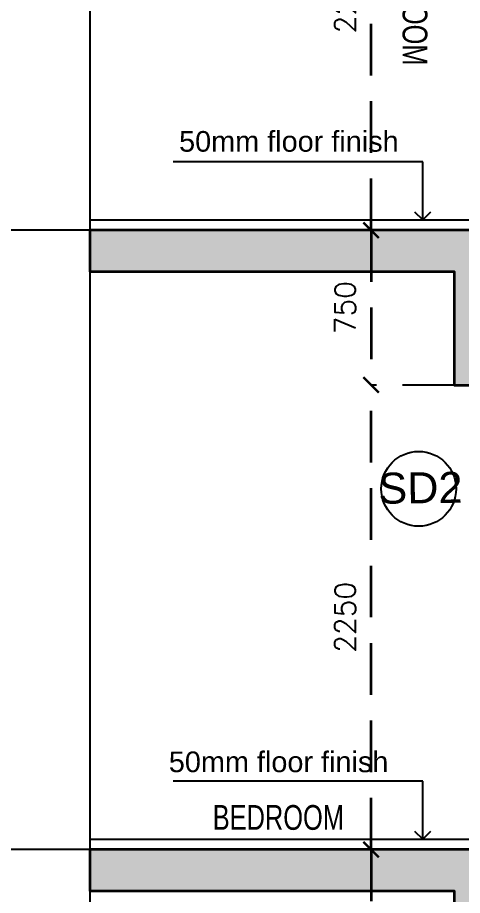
# Model space of a CAD drawing. Header units: millimetres. Extents: x 1066295 to 1300022, y -5734212 to -5454663.
# Drawn here: x 1138805 to 1140959, y -5541216 to -5536963 of the extents above; entities that cross this region are included whole.
import ezdxf
from ezdxf.enums import TextEntityAlignment as Align

# ---------------------------------------------------------------- set-up
doc = ezdxf.new("R2010")
doc.units = ezdxf.units.MM
doc.header["$LTSCALE"] = 1000
doc.header["$MEASUREMENT"] = 0
for name, pattern in [('AUDIT_D_120904163729-0', [0]), ('T9_PROFILE SECTIONS$0$AUDIT_D_120904163729-0', [0]), ('T9_PROFILE SECTIONS$0$HIDDEN', [0.375, 0.25, -0.125]), ('T9_PROFILE SECTIONS$0$HIDDEN2', [0.1875, 0.125, -0.0625]), ('T9_PROFILE SECTIONS$0$T10(T7 IS SIMILAR BUT MIRROR) - DIMENSION & TEXTING$0$HIDDEN', [0.375, 0.25, -0.125])]:
    doc.linetypes.add(name, pattern=pattern)
doc.layers.get('0').update_dxf_attribs({"linetype": 'AUDIT_D_120904163729-0'})
for name, color, linetype, lineweight in [('T9_PROFILE SECTIONS$0$A-DIMENSION', 2, 'Continuous', 35), ('T9_PROFILE SECTIONS$0$A-SLAB', 3, 'Continuous', 35), ('T9_PROFILE SECTIONS$0$a-Text', 4, 'Continuous', 0), ('T9_PROFILE SECTIONS$0$R0-18-10-2014-T1-1st Podium Floor Plan$0$Text', 7, 'Continuous', 0)]:
    doc.layers.add(name, color=color, linetype=linetype, lineweight=lineweight)
for name, color, linetype in [('T9_PROFILE SECTIONS$0$F.F.L', 36, 'Continuous'), ('T9_PROFILE SECTIONS$0$HATCH 150', 8, 'Continuous'), ('T9_PROFILE SECTIONS$0$Leader', 2, 'T9_PROFILE SECTIONS$0$AUDIT_D_120904163729-0'), ('T9_PROFILE SECTIONS$0$LEVEL', 7, 'Continuous'), ('T9_PROFILE SECTIONS$0$T10(T7 IS SIMILAR BUT MIRROR) - DIMENSION & TEXTING$0$A-DIMENSIONS', 2, 'T9_PROFILE SECTIONS$0$T10(T7 IS SIMILAR BUT MIRROR) - DIMENSION & TEXTING$0$HIDDEN'), ('T9_PROFILE SECTIONS$0$TEXT ROOM', 7, 'Continuous'), ('T9_PROFILE SECTIONS$0$TYPICAL UNITS$0$a-door-no', 104, 'Continuous')]:
    doc.layers.add(name, color=color, linetype=linetype)
doc.styles.add('T9_PROFILE SECTIONS$0$ARIAL ARROW', font='arial.ttf')
doc.styles.add('T9_PROFILE SECTIONS$0$Romans 1', font='romans.shx', dxfattribs={"height": 100})
doc.styles.add('T9_PROFILE SECTIONS$0$RSP_TXT 500', font='swisscl.ttf', dxfattribs={"height": 250})
doc.styles.add('T9_PROFILE SECTIONS$0$TYPICAL UNITS$0$LODHA STANDERD', font='sanss___.ttf')
doc.dimstyles.new('T9_PROFILE SECTIONS$0$ALPINE S', dxfattribs={"dimscale": 0, "dimtxt": 100, "dimasz": 75, "dimexe": 0, "dimexo": 0, "dimgap": 75, "dimtad": 1, "dimdec": 0, "dimzin": 0, "dimdsep": 46, "dimtxsty": 'T9_PROFILE SECTIONS$0$Romans 1', "dimblk": 'T9_PROFILE SECTIONS$0$_ArchTick', "dimcen": 0.09, "dimclrd": 256, "dimclre": 256, "dimclrt": 7, "dimadec": 0, "dimazin": 0, "dimtfac": 1, "dimtdec": 0, "dimtofl": 0, "dimtmove": 1, "dimatfit": 0, "dimldrblk": 'T9_PROFILE SECTIONS$0$_Open90', "dimfxl": 1, "dimtolj": 1, "dimtzin": 0, "dimarcsym": 0})

# ---------------------------------------------------------------- blocks, each defined once
blk = doc.blocks.new('T9_PROFILE SECTIONS$0$_ArchTick')
at = {"color": 0, "linetype": 'ByBlock', "const_width": 0.15}
blk.add_lwpolyline([(-0.5, -0.5), (0.5, 0.5)], dxfattribs=at)
blk = doc.blocks.new('*D705')
at = {"layer": 'T9_PROFILE SECTIONS$0$A-DIMENSION', "linetype": 'T9_PROFILE SECTIONS$0$HIDDEN', "lineweight": -2, "transparency": 16777216}
for p, q in [((1142663.9, -5538595.1), (1142262.2, -5538595.1)), ((1142663.9, -5539345.1), (1142262.2, -5539345.1))]:
    blk.add_line(p, q, dxfattribs=at)
at = {"layer": 'T9_PROFILE SECTIONS$0$A-DIMENSION', "linetype": 'T9_PROFILE SECTIONS$0$HIDDEN', "transparency": 16777216}
blk.add_line((1142262.2, -5538595.1), (1142262.2, -5539345.1), dxfattribs=at)
at = {"layer": 'T9_PROFILE SECTIONS$0$A-DIMENSION', "linetype": 'ByBlock', "transparency": 16777216, "xscale": 75, "yscale": 75, "zscale": 75}
for p, rotation in [((1142262.2, -5538595.1), 90), ((1142262.2, -5539345.1), 270)]:
    blk.add_blockref('T9_PROFILE SECTIONS$0$_ArchTick', p, dxfattribs=dict(at, rotation=rotation))
at = {"layer": 'T9_PROFILE SECTIONS$0$A-DIMENSION', "color": 7, "linetype": 'ByBlock', "transparency": 16777216, "insert": (1142137.2, -5538970.1), "char_height": 100, "attachment_point": 5, "rotation": 90, "style": 'T9_PROFILE SECTIONS$0$Romans 1'}
blk.add_mtext('\\A1;750', dxfattribs=at)
blk = doc.blocks.new('T9_PROFILE SECTIONS$0$_Open90')
at = {"color": 0, "linetype": 'ByBlock', "lineweight": -2}
for p, q in [((0, 0), (-1, 0)), ((-0.5, 0.5), (0, 0)), ((0, 0), (-0.5, -0.5))]:
    blk.add_line(p, q, dxfattribs=at)
blk = doc.blocks.new('*D706')
at = {"layer": 'T9_PROFILE SECTIONS$0$A-DIMENSION', "linetype": 'T9_PROFILE SECTIONS$0$HIDDEN', "lineweight": -2, "transparency": 16777216}
for p, q in [((1142663.9, -5536345.1), (1142262.2, -5536345.1)), ((1142663.9, -5538595.1), (1142262.2, -5538595.1))]:
    blk.add_line(p, q, dxfattribs=at)
at = {"layer": 'T9_PROFILE SECTIONS$0$A-DIMENSION', "linetype": 'T9_PROFILE SECTIONS$0$HIDDEN', "transparency": 16777216}
blk.add_line((1142262.2, -5538595.1), (1142262.2, -5536345.1), dxfattribs=at)
at = {"layer": 'T9_PROFILE SECTIONS$0$A-DIMENSION', "linetype": 'ByBlock', "transparency": 16777216, "xscale": 75, "yscale": 75, "zscale": 75}
for p, rotation in [((1142262.2, -5536345.1), 90), ((1142262.2, -5538595.1), 270)]:
    blk.add_blockref('T9_PROFILE SECTIONS$0$_ArchTick', p, dxfattribs=dict(at, rotation=rotation))
at = {"layer": 'T9_PROFILE SECTIONS$0$A-DIMENSION', "color": 7, "linetype": 'ByBlock', "transparency": 16777216, "insert": (1142137.2, -5537470.1), "char_height": 100, "attachment_point": 5, "rotation": 90, "style": 'T9_PROFILE SECTIONS$0$Romans 1'}
blk.add_mtext('\\A1;2250', dxfattribs=at)
blk = doc.blocks.new('T9_PROFILE SECTIONS$0$TYPICAL UNITS$0$B-flat-33')
at = {"layer": 'T9_PROFILE SECTIONS$0$TYPICAL UNITS$0$a-door-no'}
blk.add_ellipse((14107.6, 1401.5), major_axis=(0, -181), ratio=0.999989, dxfattribs=at)
at = {"layer": 'T9_PROFILE SECTIONS$0$TYPICAL UNITS$0$a-door-no', "style": 'T9_PROFILE SECTIONS$0$TYPICAL UNITS$0$LODHA STANDERD', "oblique": 0, "width": 0.999989}
blk.add_attdef('OP1', text='', height=150, rotation=0.7592, dxfattribs=at).set_placement((14117, 1331.6), align=Align.CENTER)
blk = doc.blocks.new('*D249')
at = {"layer": 'T9_PROFILE SECTIONS$0$A-DIMENSION', "linetype": 'T9_PROFILE SECTIONS$0$HIDDEN', "lineweight": -2, "transparency": 16777216}
for p, q in [((-51353.9, 283661.7), (-51755.7, 283661.7)), ((-51353.9, 282911.7), (-51755.7, 282911.7))]:
    blk.add_line(p, q, dxfattribs=at)
at = {"layer": 'T9_PROFILE SECTIONS$0$A-DIMENSION', "linetype": 'T9_PROFILE SECTIONS$0$HIDDEN', "transparency": 16777216}
blk.add_line((-51755.7, 283661.7), (-51755.7, 282911.7), dxfattribs=at)
at = {"layer": 'T9_PROFILE SECTIONS$0$A-DIMENSION', "linetype": 'ByBlock', "transparency": 16777216, "xscale": 75, "yscale": 75, "zscale": 75}
for p, rotation in [((-51755.7, 283661.7), 90), ((-51755.7, 282911.7), 270)]:
    blk.add_blockref('T9_PROFILE SECTIONS$0$_ArchTick', p, dxfattribs=dict(at, rotation=rotation))
at = {"layer": 'T9_PROFILE SECTIONS$0$A-DIMENSION', "color": 7, "linetype": 'ByBlock', "transparency": 16777216, "insert": (-51880.7, 283286.7), "char_height": 100, "attachment_point": 5, "rotation": 90, "style": 'T9_PROFILE SECTIONS$0$Romans 1'}
blk.add_mtext('\\A1;750', dxfattribs=at)
blk = doc.blocks.new('*D250')
at = {"layer": 'T9_PROFILE SECTIONS$0$A-DIMENSION', "linetype": 'T9_PROFILE SECTIONS$0$HIDDEN', "lineweight": -2, "transparency": 16777216}
for p, q in [((-51353.9, 285911.7), (-51755.7, 285911.7)), ((-51353.9, 283661.7), (-51755.7, 283661.7))]:
    blk.add_line(p, q, dxfattribs=at)
at = {"layer": 'T9_PROFILE SECTIONS$0$A-DIMENSION', "linetype": 'T9_PROFILE SECTIONS$0$HIDDEN', "transparency": 16777216}
blk.add_line((-51755.7, 283661.7), (-51755.7, 285911.7), dxfattribs=at)
at = {"layer": 'T9_PROFILE SECTIONS$0$A-DIMENSION', "linetype": 'ByBlock', "transparency": 16777216, "xscale": 75, "yscale": 75, "zscale": 75}
for p, rotation in [((-51755.7, 285911.7), 90), ((-51755.7, 283661.7), 270)]:
    blk.add_blockref('T9_PROFILE SECTIONS$0$_ArchTick', p, dxfattribs=dict(at, rotation=rotation))
at = {"layer": 'T9_PROFILE SECTIONS$0$A-DIMENSION', "color": 7, "linetype": 'ByBlock', "transparency": 16777216, "insert": (-51880.7, 284786.7), "char_height": 100, "attachment_point": 5, "rotation": 90, "style": 'T9_PROFILE SECTIONS$0$Romans 1'}
blk.add_mtext('\\A1;2250', dxfattribs=at)
blk = doc.blocks.new('T9_PROFILE SECTIONS$0$grn')
at = {"layer": 'T9_PROFILE SECTIONS$0$HATCH 150'}
h = blk.add_hatch(color=8, dxfattribs=at)
h.dxf.hatch_style = 1
h.paths.add_polyline_path([(-49653.9, 283811.7), (-49653.9, 283661.7), (-49653.9, 283511.7), (-51153.9, 283511.7), (-51153.9, 283661.7), (-53117.3, 283661.7), (-53117.3, 283461.7), (-51353.9, 283461.7), (-51353.9, 282911.7), (-51153.9, 282911.7), (-51153.9, 283311.7), (-49653.9, 283311.7), (-49653.9, 282911.7), (-49493.9, 282911.7), (-49493.9, 283811.7)])
at = {"layer": 'T9_PROFILE SECTIONS$0$A-SLAB', "linetype": 'ByBlock'}
blk.add_lwpolyline([(-49653.9, 283811.7), (-49653.9, 283661.7), (-49653.9, 283511.7), (-51153.9, 283511.7), (-51153.9, 283661.7), (-53117.3, 283661.7), (-53117.3, 283461.7), (-51353.9, 283461.7), (-51353.9, 282911.7), (-51153.9, 282911.7), (-51153.9, 283311.7), (-49653.9, 283311.7), (-49653.9, 282911.7), (-49493.9, 282911.7), (-49493.9, 283811.7)], close=True, dxfattribs=at)
at = {"layer": 'T9_PROFILE SECTIONS$0$F.F.L', "linetype": 'Continuous', "ltscale": 0.1}
blk.add_lwpolyline([(-53117.3, 283711.7), (-51153.9, 283711.7), (-51153.9, 283701.7), (-49653.9, 283701.7)], dxfattribs=at)
at = {"layer": 'T9_PROFILE SECTIONS$0$a-Text', "insert": (-51483.1, 284459.4), "char_height": 120, "attachment_point": 3, "rotation": 270, "style": 'T9_PROFILE SECTIONS$0$RSP_TXT 500'}
blk.add_mtext_dynamic_manual_height_columns('BEDROOM', width=1106.248, gutter_width=500, heights=[0], dxfattribs=at)
at = {"layer": 'T9_PROFILE SECTIONS$0$R0-18-10-2014-T1-1st Podium Floor Plan$0$Text', "insert": (-51622.2, 284142), "char_height": 100, "width": 1133.401, "attachment_point": 3, "style": 'T9_PROFILE SECTIONS$0$ARIAL ARROW'}
blk.add_mtext('50mm floor finish   ', dxfattribs=at)
at = {"layer": 'T9_PROFILE SECTIONS$0$A-DIMENSION', "linetype": 'ByBlock'}
for base, p2, picture, middle in [((-51755.7, 285911.7, 0), (-51353.9, 285911.7, 0), '*D250', (-51880.7, 284786.7, 0)), ((-51755.7, 282911.7, 0), (-51353.9, 282911.7, 0), '*D249', (-51880.7, 283286.7, 0))]:
    dim = blk.add_linear_dim(base=base, p1=(-51353.9, 283661.7, 0), p2=p2, angle=90, dimstyle='T9_PROFILE SECTIONS$0$ALPINE S', override={"dimscale": 1, "dimfxl": 5, "dimlwd": 65535, "dimarcsym": 1}, dxfattribs=at)
    dim.commit()
    dim.dimension.update_dxf_attribs({"geometry": picture, "text_midpoint": middle})
at = {"layer": 'T9_PROFILE SECTIONS$0$Leader'}
blk.add_leader([(-51505.5, 283711.7, 0), (-51505.5, 283992.6, 0), (-52714.1, 283992.6, 0)], dimstyle='T9_PROFILE SECTIONS$0$ALPINE S', override={"dimscale": 1, "dimtad": 0}, dxfattribs=at)
blk = doc.blocks.new('T9_PROFILE SECTIONS')
at = {"layer": 'T9_PROFILE SECTIONS$0$HATCH 150'}
h = blk.add_hatch(color=8, dxfattribs=at)
h.dxf.hatch_style = 1
h.paths.add_polyline_path([(1144363.9495, -5538445.054), (1144363.9495, -5538595.054), (1144363.9495, -5538745.054), (1142863.9495, -5538745.054), (1142863.9495, -5538595.054), (1140900.5757, -5538595.054), (1140900.5757, -5538795.054), (1142663.9495, -5538795.054), (1142663.9495, -5539345.054), (1142863.9495, -5539345.054), (1142863.9495, -5538945.054), (1144363.9495, -5538945.054), (1144363.9495, -5539345.054), (1144523.9495, -5539345.054), (1144523.9495, -5538445.054)])
at = {"layer": 'T9_PROFILE SECTIONS$0$A-SLAB', "linetype": 'ByBlock'}
blk.add_lwpolyline([(1144363.9495, -5538445.054), (1144363.9495, -5538595.054), (1144363.9495, -5538745.054), (1142863.9495, -5538745.054), (1142863.9495, -5538595.054), (1140900.5757, -5538595.054), (1140900.5757, -5538795.054), (1142663.9495, -5538795.054), (1142663.9495, -5539345.054), (1142863.9495, -5539345.054), (1142863.9495, -5538945.054), (1144363.9495, -5538945.054), (1144363.9495, -5539345.054), (1144523.9495, -5539345.054), (1144523.9495, -5538445.054)], close=True, dxfattribs=at)
at = {"layer": 'T9_PROFILE SECTIONS$0$F.F.L', "linetype": 'Continuous', "ltscale": 0.1}
blk.add_lwpolyline([(1140900.5757, -5538545.054), (1142863.9495, -5538545.054), (1142863.9495, -5538555.054), (1144363.9495, -5538555.054)], dxfattribs=at)
at = {"layer": 'T9_PROFILE SECTIONS$0$LEVEL', "color": 8, "linetype": 'T9_PROFILE SECTIONS$0$HIDDEN2', "ltscale": 5}
for p, q in [((1261097.5948, -5535595.054, -0.01), (1103452.4742, -5535595.054, -0.01)), ((1261097.5948, -5538595.054, -0.01), (1103452.4742, -5538595.054, -0.01))]:
    blk.add_line(p, q, dxfattribs=at)
at = {"layer": 'T9_PROFILE SECTIONS$0$T10(T7 IS SIMILAR BUT MIRROR) - DIMENSION & TEXTING$0$A-DIMENSIONS', "linetype": 'ByBlock', "elevation": -0.01}
blk.add_lwpolyline([(1140900.5757, -5454645), (1140900.5757, -5503374.3228), (1140696.1987, -5503374.3228), (1140696.1987, -5503452.7823), (1141256.4508, -5503452.7823), (1141256.4508, -5503567.8192), (1140900.5757, -5503567.8192), (1140900.5757, -5546585.7855)], dxfattribs=at)
at = {"linetype": 'ByBlock'}
blk.add_blockref('T9_PROFILE SECTIONS$0$grn', (1194017.8308, -5819256.7282), dxfattribs=at)
at = {"layer": 'T9_PROFILE SECTIONS$0$TEXT ROOM', "ltscale": 0.1}
blk.add_blockref('T9_PROFILE SECTIONS$0$TYPICAL UNITS$0$B-flat-33', (1128385.0742, -5538249.2934), dxfattribs=at).add_auto_attribs({'OP1': 'SD2'})
at = {"layer": 'T9_PROFILE SECTIONS$0$a-Text', "insert": (1141495.1035, -5538501.167), "char_height": 120, "attachment_point": 7, "style": 'T9_PROFILE SECTIONS$0$RSP_TXT 500'}
blk.add_mtext_dynamic_manual_height_columns('BEDROOM', width=1106.247749, gutter_width=500, heights=[0], dxfattribs=at)
at = {"layer": 'T9_PROFILE SECTIONS$0$R0-18-10-2014-T1-1st Podium Floor Plan$0$Text', "insert": (1141282.4237, -5538221.5908), "char_height": 100, "width": 1133.401091, "attachment_point": 7, "style": 'T9_PROFILE SECTIONS$0$ARIAL ARROW'}
blk.add_mtext('50mm floor finish   ', dxfattribs=at)
at = {"layer": 'T9_PROFILE SECTIONS$0$A-DIMENSION', "linetype": 'ByBlock'}
for base, p1, p2, picture, middle in [((1142262.1654, -5536345.054, -0.4204), (1142663.9495, -5538595.054, -0.4204), (1142663.9495, -5536345.054, -0.4407), '*D706', (1142137.1654, -5537470.054, -0.4204)), ((1142262.1654, -5539345.054, -0.4204), (1142663.9495, -5538595.054, -0.4304), (1142663.9495, -5539345.054, -0.4304), '*D705', (1142137.1654, -5538970.054, -0.4204))]:
    dim = blk.add_linear_dim(base=base, p1=p1, p2=p2, angle=90, dimstyle='T9_PROFILE SECTIONS$0$ALPINE S', override={"dimscale": 1, "dimfxl": 5, "dimlwd": 65535, "dimarcsym": 1}, dxfattribs=at)
    dim.commit()
    dim.dimension.update_dxf_attribs({"geometry": picture, "text_midpoint": middle})
at = {"layer": 'T9_PROFILE SECTIONS$0$Leader'}
blk.add_leader([(1142512.3005, -5538545.054, -0.4304), (1142512.3005, -5538264.1345, -0.4304), (1141303.6819, -5538264.1345, -0.4304)], dimstyle='T9_PROFILE SECTIONS$0$ALPINE S', override={"dimscale": 1, "dimtad": 0}, dxfattribs=at)

msp = doc.modelspace()

# ---------------------------------------------------------------- block references
at = {"linetype": 'ByBlock'}
msp.add_blockref('T9_PROFILE SECTIONS', (-1745.2, -2398.4, 0.4), dxfattribs=at)

doc.saveas('drawing.dxf')
